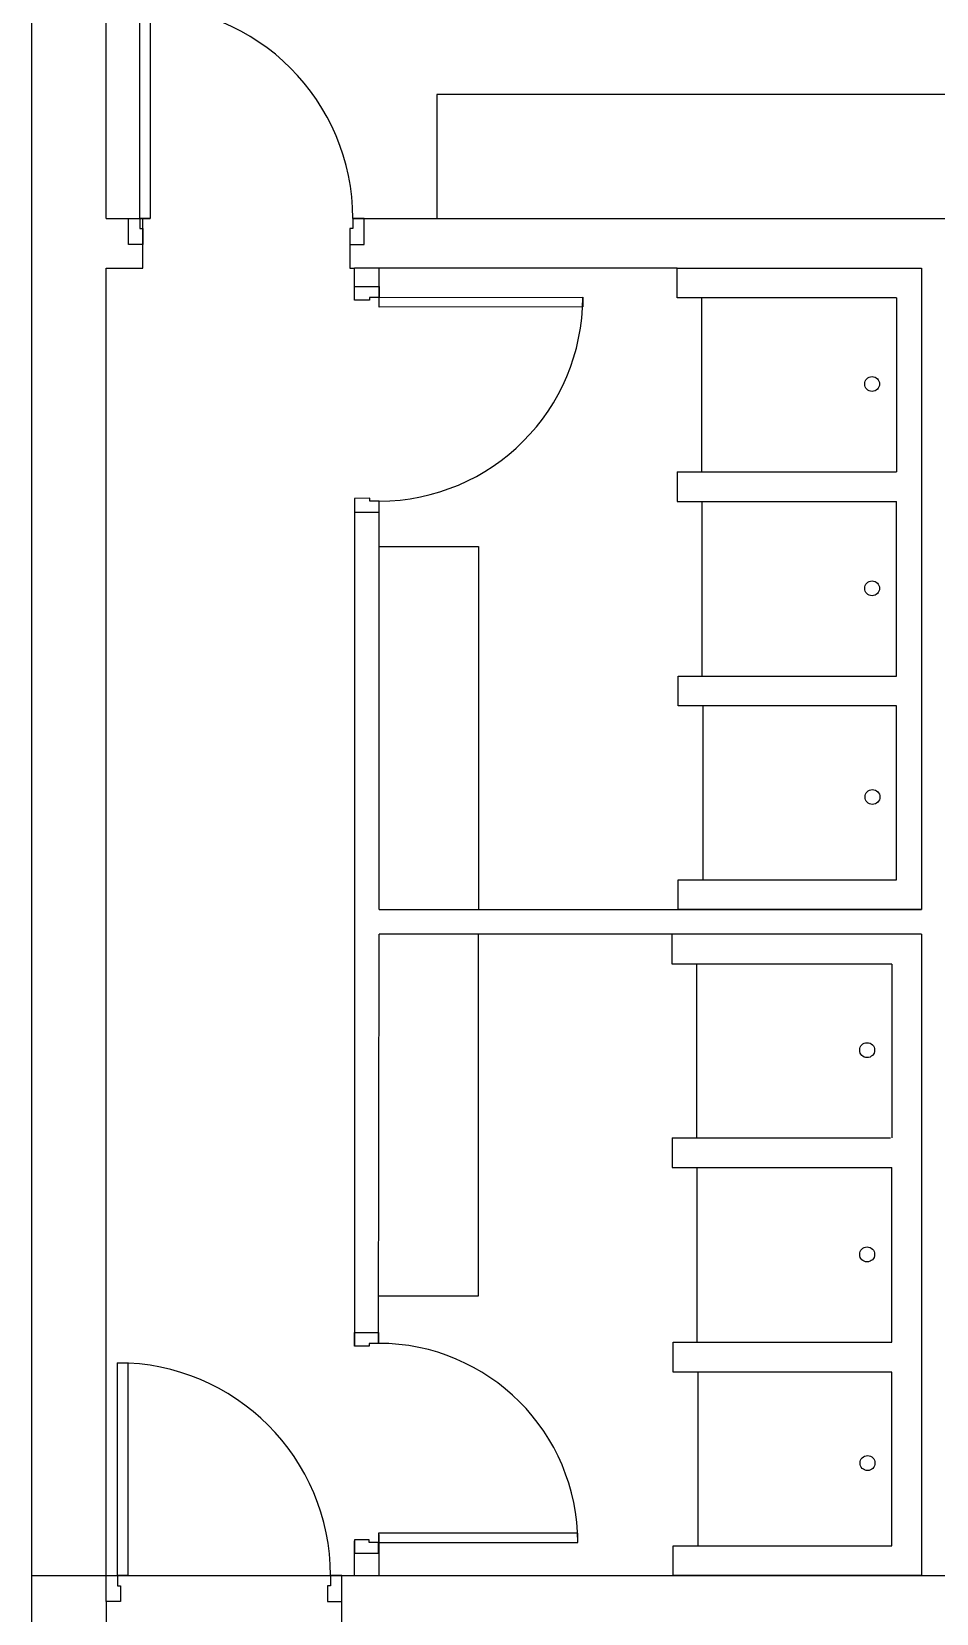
# Model space of a CAD drawing. Header units: millimetres. Extents: x 2164 to 32180, y 1376 to 2800.
# Drawn here: x 2173.12 to 2176.76, y 1396.97 to 1403.34 of the extents above; entities that cross this region are included whole.
import ezdxf

# ---------------------------------------------------------------- set-up
doc = ezdxf.new("R2010")
doc.units = ezdxf.units.MM
for name, color, linetype in [('1º piso muebles', 7, 'Continuous'), ('1º piso paredes', 73, 'Continuous'), ('2º piso paredes', 73, 'Continuous')]:
    doc.layers.add(name, color=color, linetype=linetype)

msp = doc.modelspace()

# ---------------------------------------------------------------- linework, layer by layer
at = {"layer": '1º piso muebles'}
for p, q in [((2175.717, 1402.2672), (2175.717, 1402.3872)), ((2176.6017, 1402.2672), (2175.717, 1402.2672)), ((2175.817, 1401.5672), (2175.817, 1402.2672)), ((2176.6017, 1402.2672), (2176.6017, 1401.5672)), ((2175.717, 1401.5672), (2176.6017, 1401.5672)), ((2175.717, 1401.5672), (2175.717, 1401.4472)), ((2175.717, 1401.4472), (2176.6017, 1401.4472)), ((2175.817, 1401.4472), (2175.817, 1400.7432)), ((2176.6017, 1400.7432), (2176.6017, 1401.4472)), ((2174.517, 1401.2654), (2174.917, 1401.2654)), ((2174.917, 1401.2654), (2174.917, 1399.8032)), ((2175.7217, 1400.6232), (2175.7217, 1400.7432)), ((2175.7217, 1400.7432), (2176.6017, 1400.7432)), ((2176.6017, 1400.6232), (2175.7217, 1400.6232)), ((2175.8217, 1399.9232), (2175.8217, 1400.6232)), ((2176.6017, 1399.9232), (2176.6017, 1400.6232)), ((2175.7217, 1399.8032), (2175.7217, 1399.9232)), ((2175.7217, 1399.9232), (2176.6017, 1399.9232)), ((2175.7217, 1399.9232), (2175.8217, 1399.9232)), ((2176.7017, 1399.8032), (2175.7217, 1399.8032)), ((2174.917, 1398.2467), (2174.917, 1399.7032)), ((2175.697, 1399.5832), (2175.697, 1399.7032)), ((2176.5817, 1399.5832), (2175.697, 1399.5832)), ((2175.797, 1398.8832), (2175.797, 1399.5832)), ((2176.5817, 1399.5832), (2176.5817, 1398.8832)), ((2175.697, 1398.8832), (2176.577, 1398.8832)), ((2175.697, 1398.8832), (2175.697, 1398.7632)), ((2175.697, 1398.7632), (2176.5817, 1398.7632)), ((2175.797, 1398.7632), (2175.797, 1398.0593)), ((2176.5817, 1398.0593), (2176.5817, 1398.7632)), ((2174.517, 1398.2467), (2174.917, 1398.2467)), ((2175.7017, 1397.9393), (2175.7017, 1398.0593)), ((2175.7017, 1398.0593), (2176.5817, 1398.0593)), ((2176.5817, 1397.9393), (2175.7017, 1397.9393)), ((2175.8017, 1397.2393), (2175.8017, 1397.9393)), ((2176.5817, 1397.2393), (2176.5817, 1397.9393)), ((2175.7017, 1397.1193), (2175.7017, 1397.2393)), ((2175.7017, 1397.2393), (2176.5817, 1397.2393)), ((2175.7017, 1397.2393), (2175.8017, 1397.2393)), ((2176.7017, 1397.1211), (2175.7017, 1397.1193))]:
    msp.add_line(p, q, dxfattribs=at)
for points in [[(2173.5534, 1402.5872), (2173.5534, 1403.4446), (2173.5939, 1403.4446), (2173.5939, 1402.5872)], [(2174.5168, 1402.2691), (2175.3372, 1402.2698), (2175.3372, 1402.231), (2174.5169, 1402.2303)], [(2173.4634, 1397.1193), (2173.4634, 1397.9767), (2173.5039, 1397.9767), (2173.5039, 1397.1193)], [(2174.5146, 1397.2526), (2175.317, 1397.2526), (2175.317, 1397.2906), (2174.5146, 1397.2906)]]:
    msp.add_lwpolyline(points, close=True, dxfattribs=at)
for points in [[(2176.9017, 1403.0872), (2174.7497, 1403.0872), (2174.7497, 1402.5872), (2176.9017, 1402.5872)], [(2173.5534, 1402.5872), (2173.5534, 1402.5467), (2173.5649, 1402.5467), (2173.5649, 1402.4829), (2173.507, 1402.4829), (2173.507, 1402.5872), (2173.5534, 1402.5872)], [(2174.4107, 1402.5872), (2174.4107, 1402.5467), (2174.3992, 1402.5467), (2174.3992, 1402.4829), (2174.4571, 1402.4829), (2174.4571, 1402.5872), (2174.4107, 1402.5872)], [(2174.5168, 1402.2691), (2174.478, 1402.269), (2174.478, 1402.258), (2174.4171, 1402.2579), (2174.417, 1402.3133), (2174.5168, 1402.3134), (2174.5168, 1402.2691)], [(2174.5176, 1401.4487), (2174.4788, 1401.4487), (2174.4788, 1401.4598), (2174.4178, 1401.4597), (2174.4179, 1401.4043), (2174.5176, 1401.4044), (2174.5176, 1401.4487)], [(2174.5146, 1398.0551), (2174.4767, 1398.0551), (2174.4767, 1398.0442), (2174.417, 1398.0442), (2174.417, 1398.0984), (2174.5146, 1398.0984), (2174.5146, 1398.0551)], [(2174.5146, 1397.2526), (2174.4767, 1397.2526), (2174.4767, 1397.2635), (2174.417, 1397.2635), (2174.417, 1397.2093), (2174.5146, 1397.2093), (2174.5146, 1397.2526)], [(2173.4634, 1397.1193), (2173.4634, 1397.0787), (2173.4749, 1397.0787), (2173.4749, 1397.015), (2173.417, 1397.015), (2173.417, 1397.1193), (2173.4634, 1397.1193)], [(2174.3207, 1397.1193), (2174.3207, 1397.0787), (2174.3092, 1397.0787), (2174.3092, 1397.015), (2174.3671, 1397.015), (2174.3671, 1397.1193), (2174.3207, 1397.1193)]]:
    msp.add_lwpolyline(points, dxfattribs=at)
for centre in [(2176.5029, 1401.9204), (2176.5029, 1401.0973), (2176.5043, 1400.2565), (2176.4829, 1399.2364), (2176.4829, 1398.4133), (2176.4843, 1397.5726)]:
    msp.add_circle(centre, 0.03, dxfattribs=at)
for centre, radius, start, end in [((2173.5534, 1402.5872), 0.8574, 0, 90), ((2174.5168, 1402.2691), 0.8204, 270.0534, 0.0534), ((2174.5146, 1397.2526), 0.8024, 0, 90), ((2173.4634, 1397.1193), 0.8574, 0, 90)]:
    msp.add_arc(centre, radius, start, end, dxfattribs=at)
at = {"layer": '1º piso paredes'}
for p, q in [((2173.117, 1406.6219), (2173.117, 1387.4193)), ((2173.417, 1402.5872), (2173.417, 1406.6219)), ((2173.417, 1402.5872), (2173.5939, 1402.5872)), ((2173.5649, 1402.3872), (2173.5649, 1402.5872)), ((2174.4107, 1402.5872), (2176.9017, 1402.5872)), ((2174.3992, 1402.4829), (2174.3992, 1402.3872)), ((2173.417, 1397.1193), (2173.417, 1402.3872)), ((2173.417, 1402.3872), (2173.5649, 1402.3872)), ((2174.3992, 1402.3872), (2174.417, 1402.3872)), ((2174.417, 1402.3079), (2174.417, 1402.3872)), ((2174.9546, 1402.3872), (2174.417, 1402.3872)), ((2175.717, 1402.3872), (2174.517, 1402.3872)), ((2174.5171, 1402.233), (2174.5171, 1402.3872)), ((2174.4178, 1401.4597), (2174.417, 1398.0442)), ((2174.5171, 1399.8032), (2174.5176, 1401.4487)), ((2174.5171, 1399.8032), (2176.317, 1399.8032)), ((2175.717, 1399.8032), (2176.7017, 1399.8032)), ((2174.5146, 1398.0551), (2174.517, 1399.7032)), ((2175.697, 1399.7032), (2174.517, 1399.7032)), ((2176.7017, 1399.7032), (2175.697, 1399.7032)), ((2174.417, 1397.1193), (2174.417, 1397.2593)), ((2174.517, 1397.1193), (2174.517, 1397.2843)), ((2173.417, 1397.1193), (2173.5039, 1397.1193)), ((2174.3207, 1397.1193), (2174.9546, 1397.1193)), ((2174.3671, 1396.9164), (2174.3671, 1397.1193)), ((2174.517, 1397.1193), (2176.317, 1397.1193)), ((2175.717, 1397.1193), (2177.7263, 1397.1193)), ((2173.417, 1397.015), (2173.417, 1394.0193))]:
    msp.add_line(p, q, dxfattribs=at)
for points in [[(2175.717, 1402.3872), (2176.7017, 1402.3872), (2176.7017, 1399.8032)], [(2176.7017, 1399.7032), (2176.7017, 1397.1193)]]:
    msp.add_lwpolyline(points, dxfattribs=at)
at = {"layer": '2º piso paredes'}
for p, q in [((2173.117, 1397.1197), (2173.117, 1392.6182)), ((2173.117, 1397.1193), (2182.3218, 1397.1193))]:
    msp.add_line(p, q, dxfattribs=at)

doc.saveas('drawing.dxf')
